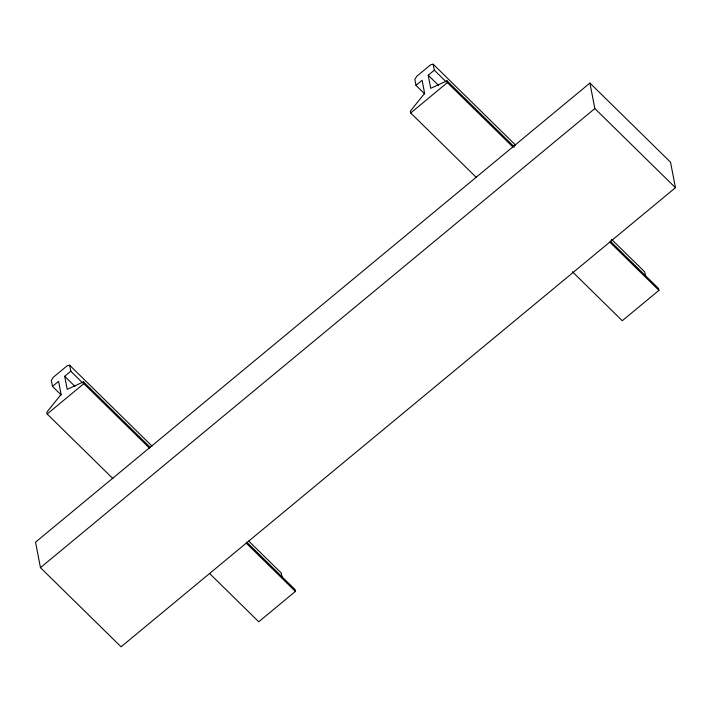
<?xml version="1.0" encoding="UTF-8"?>
<svg xmlns="http://www.w3.org/2000/svg" width="711" height="711" viewBox="0 0 711 711"><rect width="100%" height="100%" fill="white"/><g stroke="black" fill="none" stroke-linecap="round" stroke-linejoin="round"><path stroke-width="1.07" d="M61.19 394.961L52.481 386.402L58.586 381.345L61.102 394.418L46.819 412.193L47.166 414.015L112.942 478.601M150.039 447.201L83.471 381.843L67.216 389.361L64.692 376.288L70.807 371.222L69.651 365.232L67.234 365.738L53.245 377.328L51.325 380.412L52.481 386.402M424.707 93.923L415.997 85.364L422.103 80.299L424.618 93.372L410.336 111.156L410.682 112.978L476.459 177.554M514.346 146.937L446.988 80.796L430.733 88.315L428.209 75.242L434.323 70.185L433.168 64.194L430.75 64.701L416.762 76.281L414.842 79.374L415.997 85.364M47.166 414.015L83.827 383.664L83.471 381.843M410.682 112.978L447.343 82.618L446.988 80.796M589.926 83.063L35.55 542.164L40.456 567.654L121.074 646.806L675.45 187.704L670.544 162.215L589.926 83.063L594.84 108.552L675.45 187.704M40.456 567.654L594.84 108.552M246.717 542.129L295.056 589.588L295.403 591.41L258.751 621.769L209.621 573.528M610.234 241.082L658.573 288.55L658.928 290.372L622.267 320.723L572.346 271.709M433.168 64.194L515.582 145.115M611.469 239.26L644.753 271.94L645.517 275.939M447.343 82.618L513.111 147.204M609.789 242.131L658.928 290.372M434.323 70.185L446.206 81.854M428.209 75.242L438.518 85.356M69.651 365.232L152.065 446.153M248.743 541.08L281.236 572.986L282.196 577.981M83.827 383.664L149.594 448.241M246.273 543.168L295.403 591.41M70.807 371.222L82.689 382.9M64.692 376.288L75.002 386.402"/></g></svg>
